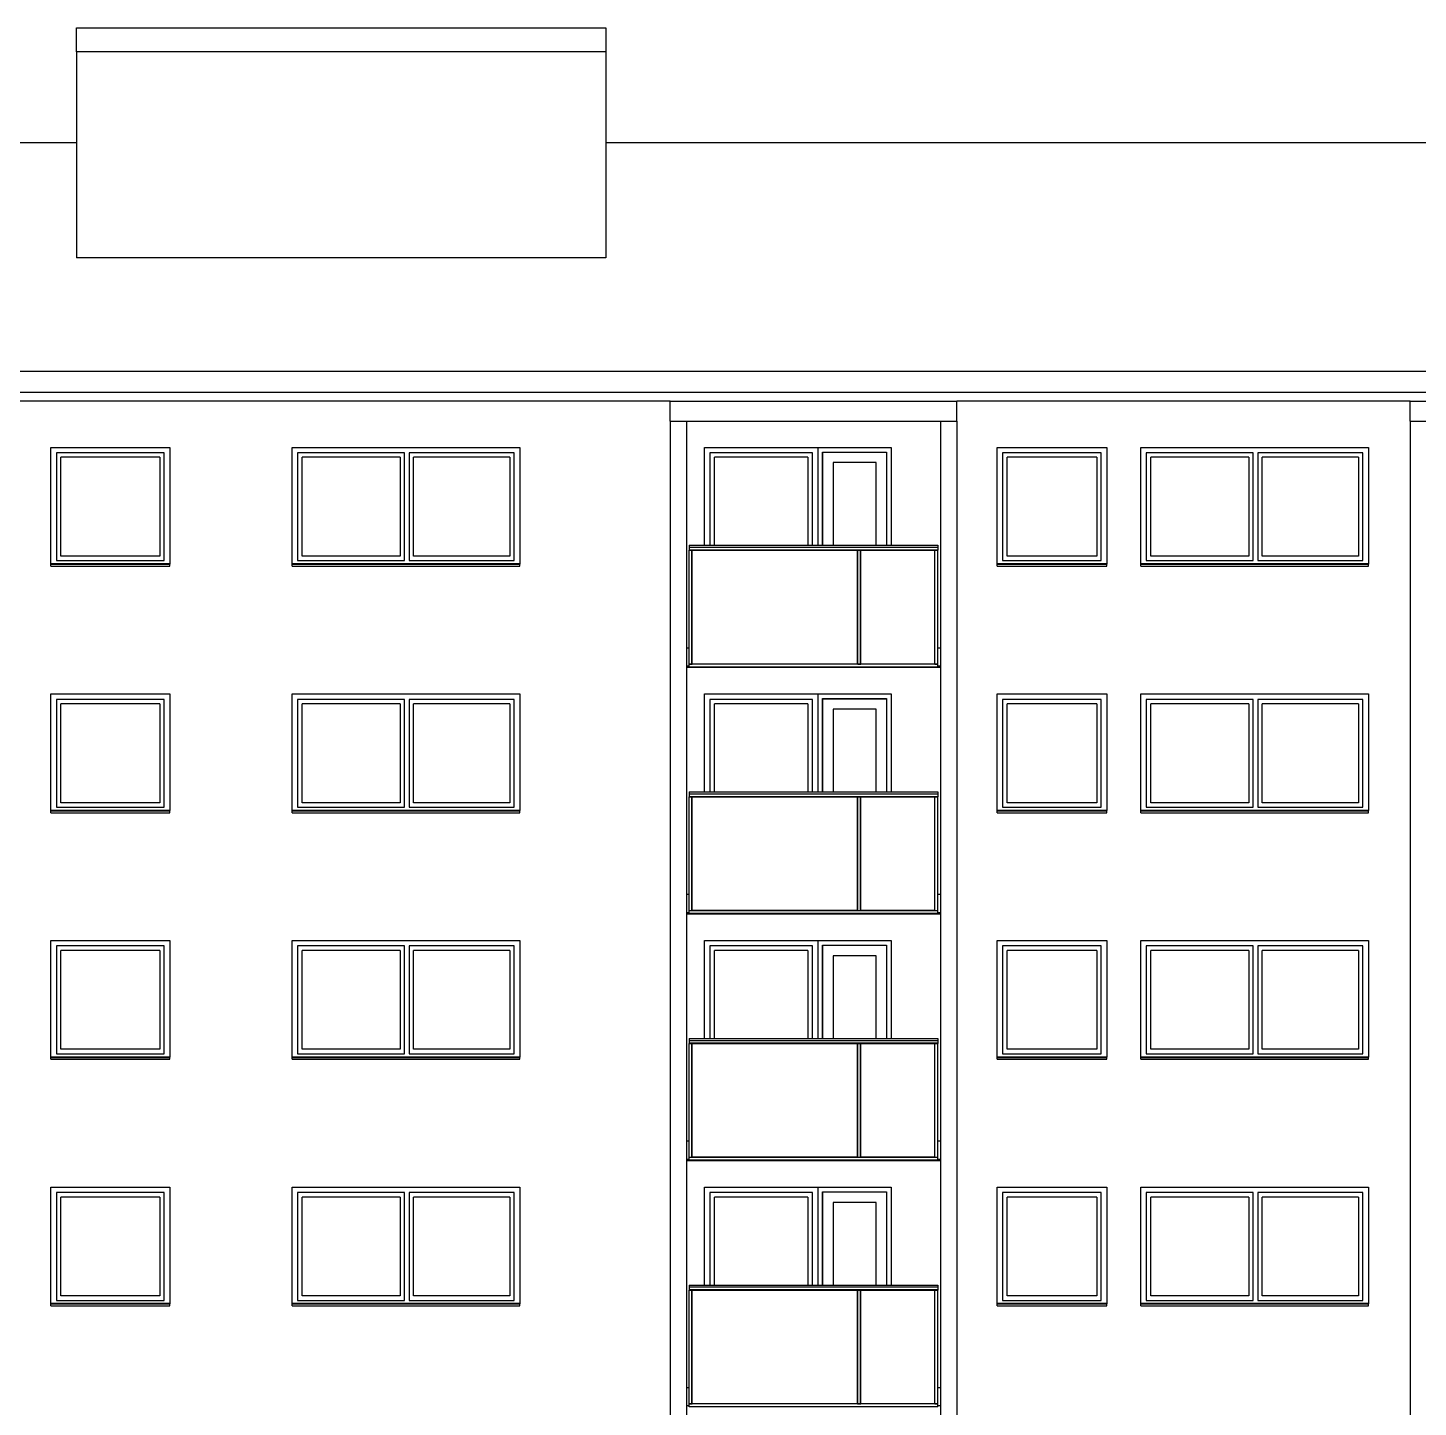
# Model space of a CAD drawing. Header units: millimetres. Extents: x 48 to 4070, y 10 to 629.
# Drawn here: x 709.4 to 1016.1, y 324.8 to 629.1 of the extents above; entities that cross this region are included whole.
import ezdxf
from ezdxf.xclip import XClip

# ---------------------------------------------------------------- set-up
doc = ezdxf.new("R2010")
doc.units = ezdxf.units.MM
doc.header["$MEASUREMENT"] = 0
doc.header["$XCLIPFRAME"] = 0
for name, color, linetype in [('A--------P-', 7, 'Continuous'), ('A-01SC-----Ytterväggar2', 7, 'Continuous'), ('A1', 1, 'Continuous')]:
    doc.layers.add(name, color=color, linetype=linetype)

# ---------------------------------------------------------------- blocks, each defined once
blk = doc.blocks.new('Drawing_1_1', base_point=(52.75, 55.57))
at = {"layer": 'A-01SC-----Ytterväggar2'}
for p, q in [((851.07, 542.37), (851.07, 492.37)), ((854.67, 542.37), (854.67, 492.37)), ((910.67, 542.37), (910.67, 492.37)), ((914.27, 542.37), (914.27, 492.37)), ((1014.27, 542.37), (1014.27, 492.37)), ((851.07, 492.37), (851.07, 437.97)), ((854.67, 492.37), (854.67, 437.97)), ((910.67, 492.37), (910.67, 437.97)), ((914.27, 492.37), (914.27, 437.97)), ((1014.27, 492.37), (1014.27, 437.97)), ((851.07, 437.97), (851.07, 383.57)), ((854.67, 437.97), (854.67, 383.57)), ((910.67, 437.97), (910.67, 383.57)), ((914.27, 437.97), (914.27, 383.57)), ((1014.27, 437.97), (1014.27, 383.57)), ((851.07, 383.57), (851.07, 329.17)), ((854.67, 383.57), (854.67, 329.17)), ((910.67, 383.57), (910.67, 329.17)), ((914.27, 383.57), (914.27, 329.17)), ((1014.27, 383.57), (1014.27, 329.17)), ((851.07, 329.17), (851.07, 274.77)), ((854.67, 329.17), (854.67, 274.77)), ((910.67, 329.17), (910.67, 274.77)), ((914.27, 329.17), (914.27, 274.77)), ((1014.27, 329.17), (1014.27, 274.77))]:
    blk.add_line(p, q, dxfattribs=at)
at = {"layer": 'A1'}
for p, q in [((720.11, 629.12), (836.91, 629.12)), ((720.11, 623.8), (720.11, 629.12)), ((836.91, 629.12), (836.91, 623.8)), ((720.11, 623.8), (720.11, 578.36)), ((836.91, 623.8), (720.11, 623.8)), ((836.91, 623.8), (836.91, 578.36)), ((720.11, 603.74), (328.51, 603.74)), ((1232.51, 603.74), (836.91, 603.74)), ((836.91, 578.36), (720.11, 578.36)), ((48.67, 553.35), (1591.47, 553.35)), ((1584.27, 548.65), (60.27, 548.65)), ((851.07, 546.77), (567.07, 546.77)), ((851.07, 546.77), (914.27, 546.77)), ((851.07, 542.37), (851.07, 546.77)), ((914.27, 542.37), (914.27, 546.77)), ((1014.27, 546.77), (914.27, 546.77)), ((1014.27, 546.77), (1077.47, 546.77)), ((1014.27, 542.37), (1014.27, 546.77)), ((851.07, 542.37), (914.27, 542.37)), ((1014.27, 542.37), (1077.47, 542.37)), ((714.47, 536.57), (740.67, 536.57)), ((714.47, 510.82), (714.47, 536.57)), ((715.67, 535.37), (715.67, 511.57)), ((739.47, 535.37), (715.67, 535.37)), ((716.67, 512.57), (716.67, 534.37)), ((738.47, 534.37), (716.67, 534.37)), ((738.47, 534.37), (738.47, 512.57)), ((739.47, 511.57), (739.47, 535.37)), ((740.67, 536.57), (740.67, 510.82)), ((767.67, 536.57), (817.87, 536.57)), ((767.67, 510.82), (767.67, 536.57)), ((768.87, 535.37), (768.87, 511.57)), ((792.47, 535.37), (768.87, 535.37)), ((769.87, 512.57), (769.87, 534.37)), ((791.47, 534.37), (769.87, 534.37)), ((791.47, 534.37), (791.47, 512.57)), ((792.47, 511.57), (792.47, 535.37)), ((793.47, 535.37), (793.47, 511.57)), ((816.67, 535.37), (793.47, 535.37)), ((794.47, 512.57), (794.47, 534.37)), ((815.67, 534.37), (794.47, 534.37)), ((815.67, 534.37), (815.67, 512.57)), ((816.67, 511.57), (816.67, 535.37)), ((817.87, 536.57), (817.87, 510.82)), ((858.65, 514.97), (858.65, 536.57)), ((858.65, 536.57), (899.85, 536.57)), ((859.85, 535.37), (859.85, 514.97)), ((882.45, 535.37), (859.85, 535.37)), ((860.85, 514.97), (860.85, 534.37)), ((881.45, 534.37), (860.85, 534.37)), ((881.45, 534.37), (881.45, 514.97)), ((882.45, 514.97), (882.45, 535.37)), ((883.65, 536.57), (883.65, 535.37)), ((883.65, 535.37), (883.65, 514.97)), ((884.69, 514.97), (884.69, 535.53)), ((884.69, 535.53), (898.81, 535.53)), ((884.69, 535.37), (884.71, 535.37)), ((884.69, 534.37), (884.71, 534.37)), ((884.71, 514.97), (884.71, 535.51)), ((884.71, 535.51), (898.79, 535.51)), ((898.79, 535.51), (898.79, 514.97)), ((898.79, 535.37), (898.81, 535.37)), ((898.79, 534.37), (898.81, 534.37)), ((898.81, 535.53), (898.81, 514.97)), ((899.85, 536.57), (899.85, 514.97)), ((923.17, 536.57), (947.37, 536.57)), ((923.17, 510.82), (923.17, 536.57)), ((924.37, 535.37), (924.37, 511.57)), ((946.17, 535.37), (924.37, 535.37)), ((925.37, 512.57), (925.37, 534.37)), ((945.17, 534.37), (925.37, 534.37)), ((945.17, 534.37), (945.17, 512.57)), ((946.17, 511.57), (946.17, 535.37)), ((947.37, 536.57), (947.37, 510.82)), ((954.89, 536.57), (1005.09, 536.57)), ((954.89, 510.82), (954.89, 536.57)), ((956.09, 535.37), (956.09, 511.57)), ((979.69, 535.37), (956.09, 535.37)), ((957.09, 512.57), (957.09, 534.37)), ((978.69, 534.37), (957.09, 534.37)), ((978.69, 534.37), (978.69, 512.57)), ((979.69, 511.57), (979.69, 535.37)), ((980.69, 535.37), (980.69, 511.57)), ((1003.89, 535.37), (980.69, 535.37)), ((981.69, 512.57), (981.69, 534.37)), ((1002.89, 534.37), (981.69, 534.37)), ((1002.89, 534.37), (1002.89, 512.57)), ((1003.89, 511.57), (1003.89, 535.37)), ((1005.09, 536.57), (1005.09, 510.82)), ((887.01, 533.21), (887.01, 514.97)), ((896.49, 533.21), (887.01, 533.21)), ((896.49, 514.97), (896.49, 533.21)), ((738.47, 512.57), (716.67, 512.57)), ((791.47, 512.57), (769.87, 512.57)), ((815.67, 512.57), (794.47, 512.57)), ((855.22, 514.97), (855.22, 514.93)), ((855.22, 514.97), (910.12, 514.97)), ((855.22, 514.93), (855.22, 514.82)), ((855.22, 514.82), (855.22, 514.63)), ((855.22, 514.63), (855.22, 514.54)), ((855.22, 514.54), (855.22, 513.97)), ((855.22, 514.54), (910.12, 514.54)), ((855.22, 513.97), (855.22, 513.96)), ((855.22, 513.97), (910.12, 513.97)), ((855.22, 513.96), (855.22, 513.95)), ((855.22, 513.95), (855.22, 513.91)), ((855.22, 513.95), (910.12, 513.95)), ((855.22, 513.91), (855.22, 513.88)), ((855.22, 513.91), (910.12, 513.91)), ((855.22, 513.88), (855.22, 513.87)), ((855.22, 513.87), (855.23, 513.87)), ((855.22, 488.77), (855.22, 513.87)), ((855.23, 513.87), (855.26, 513.87)), ((855.26, 513.87), (855.88, 513.87)), ((855.26, 488.77), (855.26, 513.87)), ((855.88, 513.87), (855.91, 513.87)), ((855.88, 488.77), (855.88, 513.87)), ((855.91, 513.87), (855.92, 513.87)), ((855.92, 513.87), (892.42, 513.87)), ((855.92, 488.77), (855.92, 513.87)), ((892.42, 513.87), (892.43, 513.87)), ((892.42, 488.77), (892.42, 513.87)), ((892.43, 513.87), (892.46, 513.87)), ((892.46, 513.87), (893.08, 513.87)), ((892.46, 488.77), (892.46, 513.87)), ((893.08, 513.87), (893.11, 513.87)), ((893.08, 488.77), (893.08, 513.87)), ((893.11, 513.87), (893.12, 513.87)), ((893.12, 513.87), (909.42, 513.87)), ((893.12, 488.77), (893.12, 513.87)), ((909.42, 513.87), (909.43, 513.87)), ((909.42, 488.77), (909.42, 513.87)), ((909.43, 513.87), (909.46, 513.87)), ((909.46, 513.87), (910.08, 513.87)), ((909.46, 488.77), (909.46, 513.87)), ((910.08, 513.87), (910.11, 513.87)), ((910.08, 488.77), (910.08, 513.87)), ((910.11, 513.87), (910.12, 513.87)), ((910.12, 514.97), (910.12, 514.93)), ((910.12, 514.93), (910.12, 514.82)), ((910.12, 514.82), (910.12, 514.63)), ((910.12, 514.63), (910.12, 514.54)), ((910.12, 514.54), (910.12, 513.97)), ((910.12, 513.97), (910.12, 513.96)), ((910.12, 513.96), (910.12, 513.95)), ((910.12, 513.95), (910.12, 513.91)), ((910.12, 513.91), (910.12, 513.88)), ((910.12, 513.88), (910.12, 513.87)), ((910.12, 488.77), (910.12, 513.87)), ((945.17, 512.57), (925.37, 512.57)), ((978.69, 512.57), (957.09, 512.57)), ((1002.89, 512.57), (981.69, 512.57)), ((740.67, 510.87), (714.47, 510.87)), ((714.47, 510.82), (714.47, 510.79)), ((714.47, 510.79), (740.67, 510.79)), ((714.47, 510.37), (714.47, 510.79)), ((714.47, 510.37), (740.67, 510.37)), ((715.67, 511.57), (739.47, 511.57)), ((740.67, 510.79), (740.67, 510.82)), ((740.67, 510.37), (740.67, 510.79)), ((817.87, 510.87), (767.67, 510.87)), ((767.67, 510.82), (767.67, 510.79)), ((767.67, 510.79), (817.87, 510.79)), ((767.67, 510.37), (767.67, 510.79)), ((767.67, 510.37), (817.87, 510.37)), ((768.87, 511.57), (792.47, 511.57)), ((793.47, 511.57), (816.67, 511.57)), ((817.87, 510.79), (817.87, 510.82)), ((817.87, 510.37), (817.87, 510.79)), ((947.37, 510.87), (923.17, 510.87)), ((923.17, 510.82), (923.17, 510.79)), ((923.17, 510.79), (947.37, 510.79)), ((923.17, 510.37), (923.17, 510.79)), ((923.17, 510.37), (947.37, 510.37)), ((924.37, 511.57), (946.17, 511.57)), ((947.37, 510.79), (947.37, 510.82)), ((947.37, 510.37), (947.37, 510.79)), ((1005.09, 510.87), (954.89, 510.87)), ((954.89, 510.82), (954.89, 510.79)), ((954.89, 510.79), (1005.09, 510.79)), ((954.89, 510.37), (954.89, 510.79)), ((954.89, 510.37), (1005.09, 510.37)), ((956.09, 511.57), (979.69, 511.57)), ((980.69, 511.57), (1003.89, 511.57)), ((1005.09, 510.79), (1005.09, 510.82)), ((1005.09, 510.37), (1005.09, 510.79)), ((854.67, 492.37), (855.22, 492.37)), ((910.12, 492.37), (910.67, 492.37)), ((854.67, 488.37), (855.22, 488.37)), ((910.67, 487.97), (854.67, 487.97)), ((855.22, 488.76), (855.22, 488.77)), ((855.23, 488.77), (855.22, 488.77)), ((855.22, 488.77), (855.23, 488.77)), ((855.22, 488.73), (855.22, 488.76)), ((855.22, 488.11), (855.22, 488.73)), ((910.12, 488.73), (855.22, 488.73)), ((855.22, 488.08), (855.22, 488.11)), ((910.12, 488.11), (855.22, 488.11)), ((855.22, 488.07), (855.22, 488.08)), ((910.12, 488.07), (855.22, 488.07)), ((855.23, 488.77), (855.26, 488.77)), ((855.26, 488.77), (855.88, 488.77)), ((855.88, 488.77), (855.91, 488.77)), ((892.43, 488.77), (855.91, 488.77)), ((855.91, 488.77), (855.92, 488.77)), ((892.43, 488.77), (892.46, 488.77)), ((892.46, 488.77), (893.08, 488.77)), ((893.08, 488.77), (893.11, 488.77)), ((909.43, 488.77), (893.11, 488.77)), ((893.11, 488.77), (893.12, 488.77)), ((909.43, 488.77), (909.46, 488.77)), ((909.46, 488.77), (910.08, 488.77)), ((910.08, 488.77), (910.11, 488.77)), ((910.12, 488.77), (910.11, 488.77)), ((910.11, 488.77), (910.12, 488.77)), ((910.12, 488.76), (910.12, 488.77)), ((910.12, 488.73), (910.12, 488.76)), ((910.12, 488.11), (910.12, 488.73)), ((910.12, 488.37), (910.67, 488.37)), ((910.12, 488.08), (910.12, 488.11)), ((910.12, 488.07), (910.12, 488.08)), ((714.47, 482.17), (740.67, 482.17)), ((714.47, 456.42), (714.47, 482.17)), ((740.67, 482.17), (740.67, 456.42)), ((767.67, 482.17), (817.87, 482.17)), ((767.67, 456.42), (767.67, 482.17)), ((817.87, 482.17), (817.87, 456.42)), ((858.65, 460.57), (858.65, 482.17)), ((858.65, 482.17), (899.85, 482.17)), ((883.65, 482.17), (883.65, 480.97)), ((899.85, 482.17), (899.85, 460.57)), ((923.17, 482.17), (947.37, 482.17)), ((923.17, 456.42), (923.17, 482.17)), ((947.37, 482.17), (947.37, 456.42)), ((954.89, 482.17), (1005.09, 482.17)), ((954.89, 456.42), (954.89, 482.17)), ((1005.09, 482.17), (1005.09, 456.42)), ((715.67, 480.97), (715.67, 457.17)), ((739.47, 480.97), (715.67, 480.97)), ((716.67, 458.17), (716.67, 479.97)), ((738.47, 479.97), (716.67, 479.97)), ((738.47, 479.97), (738.47, 458.17)), ((739.47, 457.17), (739.47, 480.97)), ((768.87, 480.97), (768.87, 457.17)), ((792.47, 480.97), (768.87, 480.97)), ((769.87, 458.17), (769.87, 479.97)), ((791.47, 479.97), (769.87, 479.97)), ((791.47, 479.97), (791.47, 458.17)), ((792.47, 457.17), (792.47, 480.97)), ((793.47, 480.97), (793.47, 457.17)), ((816.67, 480.97), (793.47, 480.97)), ((794.47, 458.17), (794.47, 479.97)), ((815.67, 479.97), (794.47, 479.97)), ((815.67, 479.97), (815.67, 458.17)), ((816.67, 457.17), (816.67, 480.97)), ((859.85, 480.97), (859.85, 460.57)), ((882.45, 480.97), (859.85, 480.97)), ((860.85, 460.57), (860.85, 479.97)), ((881.45, 479.97), (860.85, 479.97)), ((881.45, 479.97), (881.45, 460.57)), ((882.45, 460.57), (882.45, 480.97)), ((883.65, 480.97), (883.65, 460.57)), ((884.69, 460.57), (884.69, 481.13)), ((884.69, 481.13), (898.81, 481.13)), ((884.69, 480.97), (884.71, 480.97)), ((884.69, 479.97), (884.71, 479.97)), ((884.71, 460.57), (884.71, 481.11)), ((884.71, 481.11), (898.79, 481.11)), ((887.01, 478.81), (887.01, 460.57)), ((896.49, 478.81), (887.01, 478.81)), ((896.49, 460.57), (896.49, 478.81)), ((898.79, 481.11), (898.79, 460.57)), ((898.79, 480.97), (898.81, 480.97)), ((898.79, 479.97), (898.81, 479.97)), ((898.81, 481.13), (898.81, 460.57)), ((924.37, 480.97), (924.37, 457.17)), ((946.17, 480.97), (924.37, 480.97)), ((925.37, 458.17), (925.37, 479.97)), ((945.17, 479.97), (925.37, 479.97)), ((945.17, 479.97), (945.17, 458.17)), ((946.17, 457.17), (946.17, 480.97)), ((956.09, 480.97), (956.09, 457.17)), ((979.69, 480.97), (956.09, 480.97)), ((957.09, 458.17), (957.09, 479.97)), ((978.69, 479.97), (957.09, 479.97)), ((978.69, 479.97), (978.69, 458.17)), ((979.69, 457.17), (979.69, 480.97)), ((980.69, 480.97), (980.69, 457.17)), ((1003.89, 480.97), (980.69, 480.97)), ((981.69, 458.17), (981.69, 479.97)), ((1002.89, 479.97), (981.69, 479.97)), ((1002.89, 479.97), (1002.89, 458.17)), ((1003.89, 457.17), (1003.89, 480.97)), ((855.22, 460.57), (855.22, 460.53)), ((855.22, 460.57), (910.12, 460.57)), ((855.22, 460.53), (855.22, 460.42)), ((855.22, 460.42), (855.22, 460.23)), ((855.22, 460.23), (855.22, 460.14)), ((855.22, 460.14), (855.22, 459.57)), ((855.22, 460.14), (910.12, 460.14)), ((910.12, 460.57), (910.12, 460.53)), ((910.12, 460.53), (910.12, 460.42)), ((910.12, 460.42), (910.12, 460.23)), ((910.12, 460.23), (910.12, 460.14)), ((910.12, 460.14), (910.12, 459.57)), ((715.67, 457.17), (739.47, 457.17)), ((738.47, 458.17), (716.67, 458.17)), ((768.87, 457.17), (792.47, 457.17)), ((791.47, 458.17), (769.87, 458.17)), ((793.47, 457.17), (816.67, 457.17)), ((815.67, 458.17), (794.47, 458.17)), ((855.22, 459.57), (855.22, 459.56)), ((855.22, 459.57), (910.12, 459.57)), ((855.22, 459.56), (855.22, 459.55)), ((855.22, 459.55), (855.22, 459.51)), ((855.22, 459.55), (910.12, 459.55)), ((855.22, 459.51), (855.22, 459.48)), ((855.22, 459.51), (910.12, 459.51)), ((855.22, 459.48), (855.22, 459.47)), ((855.22, 459.47), (855.23, 459.47)), ((855.22, 434.37), (855.22, 459.47)), ((855.23, 459.47), (855.26, 459.47)), ((855.26, 459.47), (855.88, 459.47)), ((855.26, 434.37), (855.26, 459.47)), ((855.88, 459.47), (855.91, 459.47)), ((855.88, 434.37), (855.88, 459.47)), ((855.91, 459.47), (855.92, 459.47)), ((855.92, 459.47), (892.42, 459.47)), ((855.92, 434.37), (855.92, 459.47)), ((892.42, 459.47), (892.43, 459.47)), ((892.42, 434.37), (892.42, 459.47)), ((892.43, 459.47), (892.46, 459.47)), ((892.46, 459.47), (893.08, 459.47)), ((892.46, 434.37), (892.46, 459.47)), ((893.08, 459.47), (893.11, 459.47)), ((893.08, 434.37), (893.08, 459.47)), ((893.11, 459.47), (893.12, 459.47)), ((893.12, 459.47), (909.42, 459.47)), ((893.12, 434.37), (893.12, 459.47)), ((909.42, 459.47), (909.43, 459.47)), ((909.42, 434.37), (909.42, 459.47)), ((909.43, 459.47), (909.46, 459.47)), ((909.46, 459.47), (910.08, 459.47)), ((909.46, 434.37), (909.46, 459.47)), ((910.08, 459.47), (910.11, 459.47)), ((910.08, 434.37), (910.08, 459.47)), ((910.11, 459.47), (910.12, 459.47)), ((910.12, 459.57), (910.12, 459.56)), ((910.12, 459.56), (910.12, 459.55)), ((910.12, 459.55), (910.12, 459.51)), ((910.12, 459.51), (910.12, 459.48)), ((910.12, 459.48), (910.12, 459.47)), ((910.12, 434.37), (910.12, 459.47)), ((924.37, 457.17), (946.17, 457.17)), ((945.17, 458.17), (925.37, 458.17)), ((956.09, 457.17), (979.69, 457.17)), ((978.69, 458.17), (957.09, 458.17)), ((980.69, 457.17), (1003.89, 457.17)), ((1002.89, 458.17), (981.69, 458.17)), ((740.67, 456.47), (714.47, 456.47)), ((714.47, 456.42), (714.47, 456.39)), ((714.47, 456.39), (740.67, 456.39)), ((714.47, 455.97), (714.47, 456.39)), ((714.47, 455.97), (740.67, 455.97)), ((740.67, 456.39), (740.67, 456.42)), ((740.67, 455.97), (740.67, 456.39)), ((817.87, 456.47), (767.67, 456.47)), ((767.67, 456.42), (767.67, 456.39)), ((767.67, 456.39), (817.87, 456.39)), ((767.67, 455.97), (767.67, 456.39)), ((767.67, 455.97), (817.87, 455.97)), ((817.87, 456.39), (817.87, 456.42)), ((817.87, 455.97), (817.87, 456.39)), ((947.37, 456.47), (923.17, 456.47)), ((923.17, 456.42), (923.17, 456.39)), ((923.17, 456.39), (947.37, 456.39)), ((923.17, 455.97), (923.17, 456.39)), ((923.17, 455.97), (947.37, 455.97)), ((947.37, 456.39), (947.37, 456.42)), ((947.37, 455.97), (947.37, 456.39)), ((1005.09, 456.47), (954.89, 456.47)), ((954.89, 456.42), (954.89, 456.39)), ((954.89, 456.39), (1005.09, 456.39)), ((954.89, 455.97), (954.89, 456.39)), ((954.89, 455.97), (1005.09, 455.97)), ((1005.09, 456.39), (1005.09, 456.42)), ((1005.09, 455.97), (1005.09, 456.39)), ((854.67, 437.97), (855.22, 437.97)), ((910.12, 437.97), (910.67, 437.97)), ((854.67, 433.97), (855.22, 433.97)), ((910.67, 433.57), (854.67, 433.57)), ((855.22, 434.36), (855.22, 434.37)), ((855.23, 434.37), (855.22, 434.37)), ((855.22, 434.37), (855.23, 434.37)), ((855.22, 434.33), (855.22, 434.36)), ((855.22, 433.71), (855.22, 434.33)), ((910.12, 434.33), (855.22, 434.33)), ((855.22, 433.68), (855.22, 433.71)), ((910.12, 433.71), (855.22, 433.71)), ((855.22, 433.67), (855.22, 433.68)), ((910.12, 433.67), (855.22, 433.67)), ((855.23, 434.37), (855.26, 434.37)), ((855.26, 434.37), (855.88, 434.37)), ((855.88, 434.37), (855.91, 434.37)), ((892.43, 434.37), (855.91, 434.37)), ((855.91, 434.37), (855.92, 434.37)), ((892.43, 434.37), (892.46, 434.37)), ((892.46, 434.37), (893.08, 434.37)), ((893.08, 434.37), (893.11, 434.37)), ((909.43, 434.37), (893.11, 434.37)), ((893.11, 434.37), (893.12, 434.37)), ((909.43, 434.37), (909.46, 434.37)), ((909.46, 434.37), (910.08, 434.37)), ((910.08, 434.37), (910.11, 434.37)), ((910.12, 434.37), (910.11, 434.37)), ((910.11, 434.37), (910.12, 434.37)), ((910.12, 434.36), (910.12, 434.37)), ((910.12, 434.33), (910.12, 434.36)), ((910.12, 433.71), (910.12, 434.33)), ((910.12, 433.97), (910.67, 433.97)), ((910.12, 433.68), (910.12, 433.71)), ((910.12, 433.67), (910.12, 433.68)), ((714.47, 427.77), (740.67, 427.77)), ((714.47, 402.02), (714.47, 427.77)), ((715.67, 426.57), (715.67, 402.77)), ((739.47, 426.57), (715.67, 426.57)), ((739.47, 402.77), (739.47, 426.57)), ((740.67, 427.77), (740.67, 402.02)), ((767.67, 427.77), (817.87, 427.77)), ((767.67, 402.02), (767.67, 427.77)), ((768.87, 426.57), (768.87, 402.77)), ((792.47, 426.57), (768.87, 426.57)), ((792.47, 402.77), (792.47, 426.57)), ((793.47, 426.57), (793.47, 402.77)), ((816.67, 426.57), (793.47, 426.57)), ((816.67, 402.77), (816.67, 426.57)), ((817.87, 427.77), (817.87, 402.02)), ((858.65, 406.17), (858.65, 427.77)), ((858.65, 427.77), (899.85, 427.77)), ((859.85, 426.57), (859.85, 406.17)), ((882.45, 426.57), (859.85, 426.57)), ((882.45, 406.17), (882.45, 426.57)), ((883.65, 427.77), (883.65, 426.57)), ((883.65, 426.57), (883.65, 406.17)), ((884.69, 406.17), (884.69, 426.73)), ((884.69, 426.73), (898.81, 426.73)), ((884.69, 426.57), (884.71, 426.57)), ((884.71, 406.17), (884.71, 426.71)), ((884.71, 426.71), (898.79, 426.71)), ((898.79, 426.71), (898.79, 406.17)), ((898.79, 426.57), (898.81, 426.57)), ((898.81, 426.73), (898.81, 406.17)), ((899.85, 427.77), (899.85, 406.17)), ((923.17, 427.77), (947.37, 427.77)), ((923.17, 402.02), (923.17, 427.77)), ((924.37, 426.57), (924.37, 402.77)), ((946.17, 426.57), (924.37, 426.57)), ((946.17, 402.77), (946.17, 426.57)), ((947.37, 427.77), (947.37, 402.02)), ((954.89, 427.77), (1005.09, 427.77)), ((954.89, 402.02), (954.89, 427.77)), ((956.09, 426.57), (956.09, 402.77)), ((979.69, 426.57), (956.09, 426.57)), ((979.69, 402.77), (979.69, 426.57)), ((980.69, 426.57), (980.69, 402.77)), ((1003.89, 426.57), (980.69, 426.57)), ((1003.89, 402.77), (1003.89, 426.57)), ((1005.09, 427.77), (1005.09, 402.02)), ((716.67, 403.77), (716.67, 425.57)), ((738.47, 425.57), (716.67, 425.57)), ((738.47, 425.57), (738.47, 403.77)), ((769.87, 403.77), (769.87, 425.57)), ((791.47, 425.57), (769.87, 425.57)), ((791.47, 425.57), (791.47, 403.77)), ((794.47, 403.77), (794.47, 425.57)), ((815.67, 425.57), (794.47, 425.57)), ((815.67, 425.57), (815.67, 403.77)), ((860.85, 406.17), (860.85, 425.57)), ((881.45, 425.57), (860.85, 425.57)), ((881.45, 425.57), (881.45, 406.17)), ((884.69, 425.57), (884.71, 425.57)), ((887.01, 424.41), (887.01, 406.17)), ((896.49, 424.41), (887.01, 424.41)), ((896.49, 406.17), (896.49, 424.41)), ((898.79, 425.57), (898.81, 425.57)), ((925.37, 403.77), (925.37, 425.57)), ((945.17, 425.57), (925.37, 425.57)), ((945.17, 425.57), (945.17, 403.77)), ((957.09, 403.77), (957.09, 425.57)), ((978.69, 425.57), (957.09, 425.57)), ((978.69, 425.57), (978.69, 403.77)), ((981.69, 403.77), (981.69, 425.57)), ((1002.89, 425.57), (981.69, 425.57)), ((1002.89, 425.57), (1002.89, 403.77)), ((855.22, 406.17), (855.22, 406.13)), ((855.22, 406.17), (910.12, 406.17)), ((855.22, 406.13), (855.22, 406.02)), ((855.22, 406.02), (855.22, 405.83)), ((855.22, 405.83), (855.22, 405.74)), ((855.22, 405.74), (855.22, 405.17)), ((855.22, 405.74), (910.12, 405.74)), ((855.22, 405.17), (855.22, 405.16)), ((855.22, 405.17), (910.12, 405.17)), ((855.22, 405.16), (855.22, 405.15)), ((855.22, 405.15), (855.22, 405.11)), ((855.22, 405.15), (910.12, 405.15)), ((855.22, 405.11), (855.22, 405.08)), ((855.22, 405.11), (910.12, 405.11)), ((855.22, 405.08), (855.22, 405.07)), ((855.22, 405.07), (855.23, 405.07)), ((855.22, 379.97), (855.22, 405.07)), ((855.23, 405.07), (855.26, 405.07)), ((855.26, 405.07), (855.88, 405.07)), ((855.26, 379.97), (855.26, 405.07)), ((855.88, 405.07), (855.91, 405.07)), ((855.88, 379.97), (855.88, 405.07)), ((855.91, 405.07), (855.92, 405.07)), ((855.92, 405.07), (892.42, 405.07)), ((855.92, 379.97), (855.92, 405.07)), ((892.42, 405.07), (892.43, 405.07)), ((892.42, 379.97), (892.42, 405.07)), ((892.43, 405.07), (892.46, 405.07)), ((892.46, 405.07), (893.08, 405.07)), ((892.46, 379.97), (892.46, 405.07)), ((893.08, 405.07), (893.11, 405.07)), ((893.08, 379.97), (893.08, 405.07)), ((893.11, 405.07), (893.12, 405.07)), ((893.12, 405.07), (909.42, 405.07)), ((893.12, 379.97), (893.12, 405.07)), ((909.42, 405.07), (909.43, 405.07)), ((909.42, 379.97), (909.42, 405.07)), ((909.43, 405.07), (909.46, 405.07)), ((909.46, 405.07), (910.08, 405.07)), ((909.46, 379.97), (909.46, 405.07)), ((910.08, 405.07), (910.11, 405.07)), ((910.08, 379.97), (910.08, 405.07)), ((910.11, 405.07), (910.12, 405.07)), ((910.12, 406.17), (910.12, 406.13)), ((910.12, 406.13), (910.12, 406.02)), ((910.12, 406.02), (910.12, 405.83)), ((910.12, 405.83), (910.12, 405.74)), ((910.12, 405.74), (910.12, 405.17)), ((910.12, 405.17), (910.12, 405.16)), ((910.12, 405.16), (910.12, 405.15)), ((910.12, 405.15), (910.12, 405.11)), ((910.12, 405.11), (910.12, 405.08)), ((910.12, 405.08), (910.12, 405.07)), ((910.12, 379.97), (910.12, 405.07)), ((740.67, 402.07), (714.47, 402.07)), ((714.47, 402.02), (714.47, 401.99)), ((714.47, 401.99), (740.67, 401.99)), ((714.47, 401.57), (714.47, 401.99)), ((715.67, 402.77), (739.47, 402.77)), ((738.47, 403.77), (716.67, 403.77)), ((740.67, 401.99), (740.67, 402.02)), ((740.67, 401.57), (740.67, 401.99)), ((817.87, 402.07), (767.67, 402.07)), ((767.67, 402.02), (767.67, 401.99)), ((767.67, 401.99), (817.87, 401.99)), ((767.67, 401.57), (767.67, 401.99)), ((768.87, 402.77), (792.47, 402.77)), ((791.47, 403.77), (769.87, 403.77)), ((793.47, 402.77), (816.67, 402.77)), ((815.67, 403.77), (794.47, 403.77)), ((817.87, 401.99), (817.87, 402.02)), ((817.87, 401.57), (817.87, 401.99)), ((947.37, 402.07), (923.17, 402.07)), ((923.17, 402.02), (923.17, 401.99)), ((923.17, 401.99), (947.37, 401.99)), ((923.17, 401.57), (923.17, 401.99)), ((924.37, 402.77), (946.17, 402.77)), ((945.17, 403.77), (925.37, 403.77)), ((947.37, 401.99), (947.37, 402.02)), ((947.37, 401.57), (947.37, 401.99)), ((1005.09, 402.07), (954.89, 402.07)), ((954.89, 402.02), (954.89, 401.99)), ((954.89, 401.99), (1005.09, 401.99)), ((954.89, 401.57), (954.89, 401.99)), ((956.09, 402.77), (979.69, 402.77)), ((978.69, 403.77), (957.09, 403.77)), ((980.69, 402.77), (1003.89, 402.77)), ((1002.89, 403.77), (981.69, 403.77)), ((1005.09, 401.99), (1005.09, 402.02)), ((1005.09, 401.57), (1005.09, 401.99)), ((714.47, 401.57), (740.67, 401.57)), ((767.67, 401.57), (817.87, 401.57)), ((923.17, 401.57), (947.37, 401.57)), ((954.89, 401.57), (1005.09, 401.57)), ((854.67, 383.57), (855.22, 383.57)), ((910.12, 383.57), (910.67, 383.57)), ((854.67, 379.57), (855.22, 379.57)), ((910.67, 379.17), (854.67, 379.17)), ((855.22, 379.96), (855.22, 379.97)), ((855.23, 379.97), (855.22, 379.97)), ((855.22, 379.97), (855.23, 379.97)), ((855.22, 379.93), (855.22, 379.96)), ((855.22, 379.31), (855.22, 379.93)), ((910.12, 379.93), (855.22, 379.93)), ((855.22, 379.28), (855.22, 379.31)), ((910.12, 379.31), (855.22, 379.31)), ((855.22, 379.27), (855.22, 379.28)), ((910.12, 379.27), (855.22, 379.27)), ((855.23, 379.97), (855.26, 379.97)), ((855.26, 379.97), (855.88, 379.97)), ((855.88, 379.97), (855.91, 379.97)), ((892.43, 379.97), (855.91, 379.97)), ((855.91, 379.97), (855.92, 379.97)), ((892.43, 379.97), (892.46, 379.97)), ((892.46, 379.97), (893.08, 379.97)), ((893.08, 379.97), (893.11, 379.97)), ((909.43, 379.97), (893.11, 379.97)), ((893.11, 379.97), (893.12, 379.97)), ((909.43, 379.97), (909.46, 379.97)), ((909.46, 379.97), (910.08, 379.97)), ((910.08, 379.97), (910.11, 379.97)), ((910.12, 379.97), (910.11, 379.97)), ((910.11, 379.97), (910.12, 379.97)), ((910.12, 379.96), (910.12, 379.97)), ((910.12, 379.93), (910.12, 379.96)), ((910.12, 379.31), (910.12, 379.93)), ((910.12, 379.57), (910.67, 379.57)), ((910.12, 379.28), (910.12, 379.31)), ((910.12, 379.27), (910.12, 379.28)), ((714.47, 373.37), (740.67, 373.37)), ((714.47, 347.62), (714.47, 373.37)), ((715.67, 372.17), (715.67, 348.37)), ((739.47, 372.17), (715.67, 372.17)), ((716.67, 349.37), (716.67, 371.17)), ((738.47, 371.17), (716.67, 371.17)), ((738.47, 371.17), (738.47, 349.37)), ((739.47, 348.37), (739.47, 372.17)), ((740.67, 373.37), (740.67, 347.62)), ((767.67, 373.37), (817.87, 373.37)), ((767.67, 347.62), (767.67, 373.37)), ((768.87, 372.17), (768.87, 348.37)), ((792.47, 372.17), (768.87, 372.17)), ((769.87, 349.37), (769.87, 371.17)), ((791.47, 371.17), (769.87, 371.17)), ((791.47, 371.17), (791.47, 349.37)), ((792.47, 348.37), (792.47, 372.17)), ((793.47, 372.17), (793.47, 348.37)), ((816.67, 372.17), (793.47, 372.17)), ((794.47, 349.37), (794.47, 371.17)), ((815.67, 371.17), (794.47, 371.17)), ((815.67, 371.17), (815.67, 349.37)), ((816.67, 348.37), (816.67, 372.17)), ((817.87, 373.37), (817.87, 347.62)), ((858.65, 351.77), (858.65, 373.37)), ((858.65, 373.37), (899.85, 373.37)), ((859.85, 372.17), (859.85, 351.77)), ((882.45, 372.17), (859.85, 372.17)), ((860.85, 351.77), (860.85, 371.17)), ((881.45, 371.17), (860.85, 371.17)), ((881.45, 371.17), (881.45, 351.77)), ((882.45, 351.77), (882.45, 372.17)), ((883.65, 373.37), (883.65, 372.17)), ((883.65, 372.17), (883.65, 351.77)), ((884.69, 351.77), (884.69, 372.33)), ((884.69, 372.33), (898.81, 372.33)), ((884.69, 372.17), (884.71, 372.17)), ((884.69, 371.17), (884.71, 371.17)), ((884.71, 351.77), (884.71, 372.31)), ((884.71, 372.31), (898.79, 372.31)), ((898.79, 372.31), (898.79, 351.77)), ((898.79, 372.17), (898.81, 372.17)), ((898.79, 371.17), (898.81, 371.17)), ((898.81, 372.33), (898.81, 351.77)), ((899.85, 373.37), (899.85, 351.77)), ((923.17, 373.37), (947.37, 373.37)), ((923.17, 347.62), (923.17, 373.37)), ((924.37, 372.17), (924.37, 348.37)), ((946.17, 372.17), (924.37, 372.17)), ((925.37, 349.37), (925.37, 371.17)), ((945.17, 371.17), (925.37, 371.17)), ((945.17, 371.17), (945.17, 349.37)), ((946.17, 348.37), (946.17, 372.17)), ((947.37, 373.37), (947.37, 347.62)), ((954.89, 373.37), (1005.09, 373.37)), ((954.89, 347.62), (954.89, 373.37)), ((956.09, 372.17), (956.09, 348.37)), ((979.69, 372.17), (956.09, 372.17)), ((957.09, 349.37), (957.09, 371.17)), ((978.69, 371.17), (957.09, 371.17)), ((978.69, 371.17), (978.69, 349.37)), ((979.69, 348.37), (979.69, 372.17)), ((980.69, 372.17), (980.69, 348.37)), ((1003.89, 372.17), (980.69, 372.17)), ((981.69, 349.37), (981.69, 371.17)), ((1002.89, 371.17), (981.69, 371.17)), ((1002.89, 371.17), (1002.89, 349.37)), ((1003.89, 348.37), (1003.89, 372.17)), ((1005.09, 373.37), (1005.09, 347.62)), ((887.01, 370.01), (887.01, 351.77)), ((896.49, 370.01), (887.01, 370.01)), ((896.49, 351.77), (896.49, 370.01)), ((855.22, 351.77), (855.22, 351.73)), ((855.22, 351.77), (910.12, 351.77)), ((855.22, 351.73), (855.22, 351.62)), ((855.22, 351.62), (855.22, 351.43)), ((855.22, 351.43), (855.22, 351.34)), ((855.22, 351.34), (855.22, 350.77)), ((855.22, 351.34), (910.12, 351.34)), ((855.22, 350.77), (855.22, 350.76)), ((855.22, 350.77), (910.12, 350.77)), ((855.22, 350.76), (855.22, 350.75)), ((855.22, 350.75), (855.22, 350.71)), ((855.22, 350.75), (910.12, 350.75)), ((855.22, 350.71), (855.22, 350.68)), ((855.22, 350.71), (910.12, 350.71)), ((855.22, 350.68), (855.22, 350.67)), ((855.22, 350.67), (855.23, 350.67)), ((855.22, 325.57), (855.22, 350.67)), ((855.23, 350.67), (855.26, 350.67)), ((855.26, 350.67), (855.88, 350.67)), ((855.26, 325.57), (855.26, 350.67)), ((855.88, 350.67), (855.91, 350.67)), ((855.88, 325.57), (855.88, 350.67)), ((855.91, 350.67), (855.92, 350.67)), ((855.92, 350.67), (892.42, 350.67)), ((855.92, 325.57), (855.92, 350.67)), ((892.42, 350.67), (892.43, 350.67)), ((892.42, 325.57), (892.42, 350.67)), ((892.43, 350.67), (892.46, 350.67)), ((892.46, 350.67), (893.08, 350.67)), ((892.46, 325.57), (892.46, 350.67)), ((893.08, 350.67), (893.11, 350.67)), ((893.08, 325.57), (893.08, 350.67)), ((893.11, 350.67), (893.12, 350.67)), ((893.12, 350.67), (909.42, 350.67)), ((893.12, 325.57), (893.12, 350.67)), ((909.42, 350.67), (909.43, 350.67)), ((909.42, 325.57), (909.42, 350.67)), ((909.43, 350.67), (909.46, 350.67)), ((909.46, 350.67), (910.08, 350.67)), ((909.46, 325.57), (909.46, 350.67)), ((910.08, 350.67), (910.11, 350.67)), ((910.08, 325.57), (910.08, 350.67)), ((910.11, 350.67), (910.12, 350.67)), ((910.12, 351.77), (910.12, 351.73)), ((910.12, 351.73), (910.12, 351.62)), ((910.12, 351.62), (910.12, 351.43)), ((910.12, 351.43), (910.12, 351.34)), ((910.12, 351.34), (910.12, 350.77)), ((910.12, 350.77), (910.12, 350.76)), ((910.12, 350.76), (910.12, 350.75)), ((910.12, 350.75), (910.12, 350.71)), ((910.12, 350.71), (910.12, 350.68)), ((910.12, 350.68), (910.12, 350.67)), ((910.12, 325.57), (910.12, 350.67)), ((740.67, 347.67), (714.47, 347.67)), ((714.47, 347.62), (714.47, 347.59)), ((714.47, 347.59), (740.67, 347.59)), ((714.47, 347.17), (714.47, 347.59)), ((714.47, 347.17), (740.67, 347.17)), ((715.67, 348.37), (739.47, 348.37)), ((738.47, 349.37), (716.67, 349.37)), ((740.67, 347.59), (740.67, 347.62)), ((740.67, 347.17), (740.67, 347.59)), ((817.87, 347.67), (767.67, 347.67)), ((767.67, 347.62), (767.67, 347.59)), ((767.67, 347.59), (817.87, 347.59)), ((767.67, 347.17), (767.67, 347.59)), ((767.67, 347.17), (817.87, 347.17)), ((768.87, 348.37), (792.47, 348.37)), ((791.47, 349.37), (769.87, 349.37)), ((793.47, 348.37), (816.67, 348.37)), ((815.67, 349.37), (794.47, 349.37)), ((817.87, 347.59), (817.87, 347.62)), ((817.87, 347.17), (817.87, 347.59)), ((947.37, 347.67), (923.17, 347.67)), ((923.17, 347.62), (923.17, 347.59)), ((923.17, 347.59), (947.37, 347.59)), ((923.17, 347.17), (923.17, 347.59)), ((923.17, 347.17), (947.37, 347.17)), ((924.37, 348.37), (946.17, 348.37)), ((945.17, 349.37), (925.37, 349.37)), ((947.37, 347.59), (947.37, 347.62)), ((947.37, 347.17), (947.37, 347.59)), ((1005.09, 347.67), (954.89, 347.67)), ((954.89, 347.62), (954.89, 347.59)), ((954.89, 347.59), (1005.09, 347.59)), ((954.89, 347.17), (954.89, 347.59)), ((954.89, 347.17), (1005.09, 347.17)), ((956.09, 348.37), (979.69, 348.37)), ((978.69, 349.37), (957.09, 349.37)), ((980.69, 348.37), (1003.89, 348.37)), ((1002.89, 349.37), (981.69, 349.37)), ((1005.09, 347.59), (1005.09, 347.62)), ((1005.09, 347.17), (1005.09, 347.59)), ((854.67, 329.17), (855.22, 329.17)), ((910.12, 329.17), (910.67, 329.17)), ((854.67, 325.17), (855.22, 325.17)), ((855.22, 325.56), (855.22, 325.57)), ((855.22, 325.57), (855.23, 325.57)), ((855.22, 325.53), (855.22, 325.56)), ((855.22, 324.91), (855.22, 325.53)), ((910.12, 325.53), (855.22, 325.53)), ((855.23, 325.57), (855.26, 325.57)), ((855.26, 325.57), (855.88, 325.57)), ((855.88, 325.57), (855.91, 325.57)), ((855.91, 325.57), (855.92, 325.57)), ((892.42, 325.57), (855.92, 325.57)), ((892.42, 325.57), (892.43, 325.57)), ((892.43, 325.57), (892.46, 325.57)), ((892.46, 325.57), (893.08, 325.57)), ((893.08, 325.57), (893.11, 325.57)), ((893.11, 325.57), (893.12, 325.57)), ((909.42, 325.57), (893.12, 325.57)), ((909.42, 325.57), (909.43, 325.57)), ((909.43, 325.57), (909.46, 325.57)), ((909.46, 325.57), (910.08, 325.57)), ((910.08, 325.57), (910.11, 325.57)), ((910.11, 325.57), (910.12, 325.57)), ((910.12, 325.56), (910.12, 325.57)), ((910.12, 325.53), (910.12, 325.56)), ((910.12, 324.91), (910.12, 325.53)), ((910.12, 325.17), (910.67, 325.17)), ((855.22, 324.88), (855.22, 324.91)), ((910.12, 324.91), (855.22, 324.91)), ((855.22, 324.87), (855.22, 324.88)), ((910.12, 324.87), (855.22, 324.87)), ((910.12, 324.88), (910.12, 324.91)), ((910.12, 324.87), (910.12, 324.88))]:
    blk.add_line(p, q, dxfattribs=at)

msp = doc.modelspace()

# ---------------------------------------------------------------- block references
at = {"layer": 'A--------P-'}
ref = msp.add_blockref('Drawing_1_1', (52.75, 55.57), dxfattribs=at)
XClip(ref).set_block_clipping_path([(48.4716013132, 30.3893906688), (1596.0716013132, 629.1207956122)])

doc.saveas('drawing.dxf')
